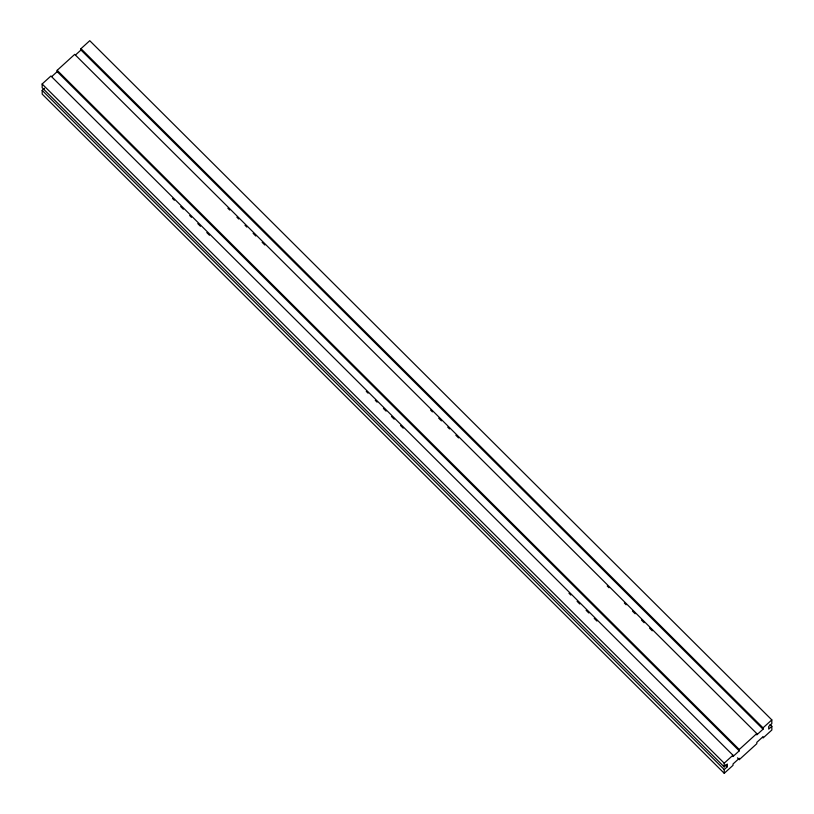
<?xml version="1.0" encoding="UTF-8"?>
<svg xmlns="http://www.w3.org/2000/svg" width="814" height="814" viewBox="0 0 814 814"><rect width="100%" height="100%" fill="white"/><g stroke="black" fill="none" stroke-linecap="round" stroke-linejoin="round"><path stroke-width="1.22" d="M771.835 726.281L771.855 730.005L763.084 737.983L763.074 736.65L756.817 742.348L756.827 743.681L739.285 759.635L739.275 758.302L733.017 763.99L733.017 765.323L724.246 773.3L724.236 769.576L727.36 766.727L727.35 764.061L724.216 766.91L42.165 87.719L42.145 83.995L50.916 76.017L732.966 755.209L732.976 756.542L739.234 750.844L739.234 749.511L57.173 70.319L74.715 54.365L756.776 733.556L756.776 734.889L763.044 729.202L763.033 727.869L80.983 48.677L89.754 40.7L771.804 719.891L771.825 723.615L768.691 726.464L768.711 729.13L771.835 726.281L770.034 724.48M51.811 76.536L57.184 71.652L57.173 70.319M75.621 54.884L80.983 50.01L80.983 48.677M724.246 773.3L42.196 94.109L42.175 90.385L44.526 88.248M724.216 766.91L724.195 763.186L732.966 755.209M739.234 749.511L756.776 733.556M763.033 727.869L771.804 719.891M80.983 50.01L763.044 729.202M227.889 208.231L229.701 210.022M236.905 217.196L238.706 218.997M245.014 225.275L246.815 227.065M253.123 233.343L255.82 236.04M262.128 242.318L264.835 245.014M430.616 410.103L432.417 411.894M438.726 418.172L441.432 420.869M447.741 427.147L449.542 428.937M455.85 435.225L458.547 437.912M607.213 585.958L609.014 587.749M624.328 603.001L626.139 604.792M632.437 611.08L635.144 613.766M641.452 620.044L644.159 622.741M649.562 628.123L652.268 630.809M57.184 71.652L739.234 750.844M737.484 757.834L739.285 759.635M172.558 198.474L174.359 200.264M180.667 206.542L183.364 209.239M189.672 215.517L191.473 217.307M197.782 223.596L200.488 226.282M206.797 232.56L209.493 235.256M366.269 391.371L368.07 393.162M375.285 400.346L377.086 402.136M383.394 408.414L386.09 411.111M391.493 416.493L394.2 419.19M400.508 425.468L403.215 428.154M568.996 593.243L570.797 595.034M577.106 601.322L579.802 604.008M586.111 610.286L588.817 612.983M594.22 618.365L596.927 621.062M42.145 83.995L724.195 763.186M725.559 764.926L727.36 766.727M42.175 90.385L724.236 769.576"/></g></svg>
